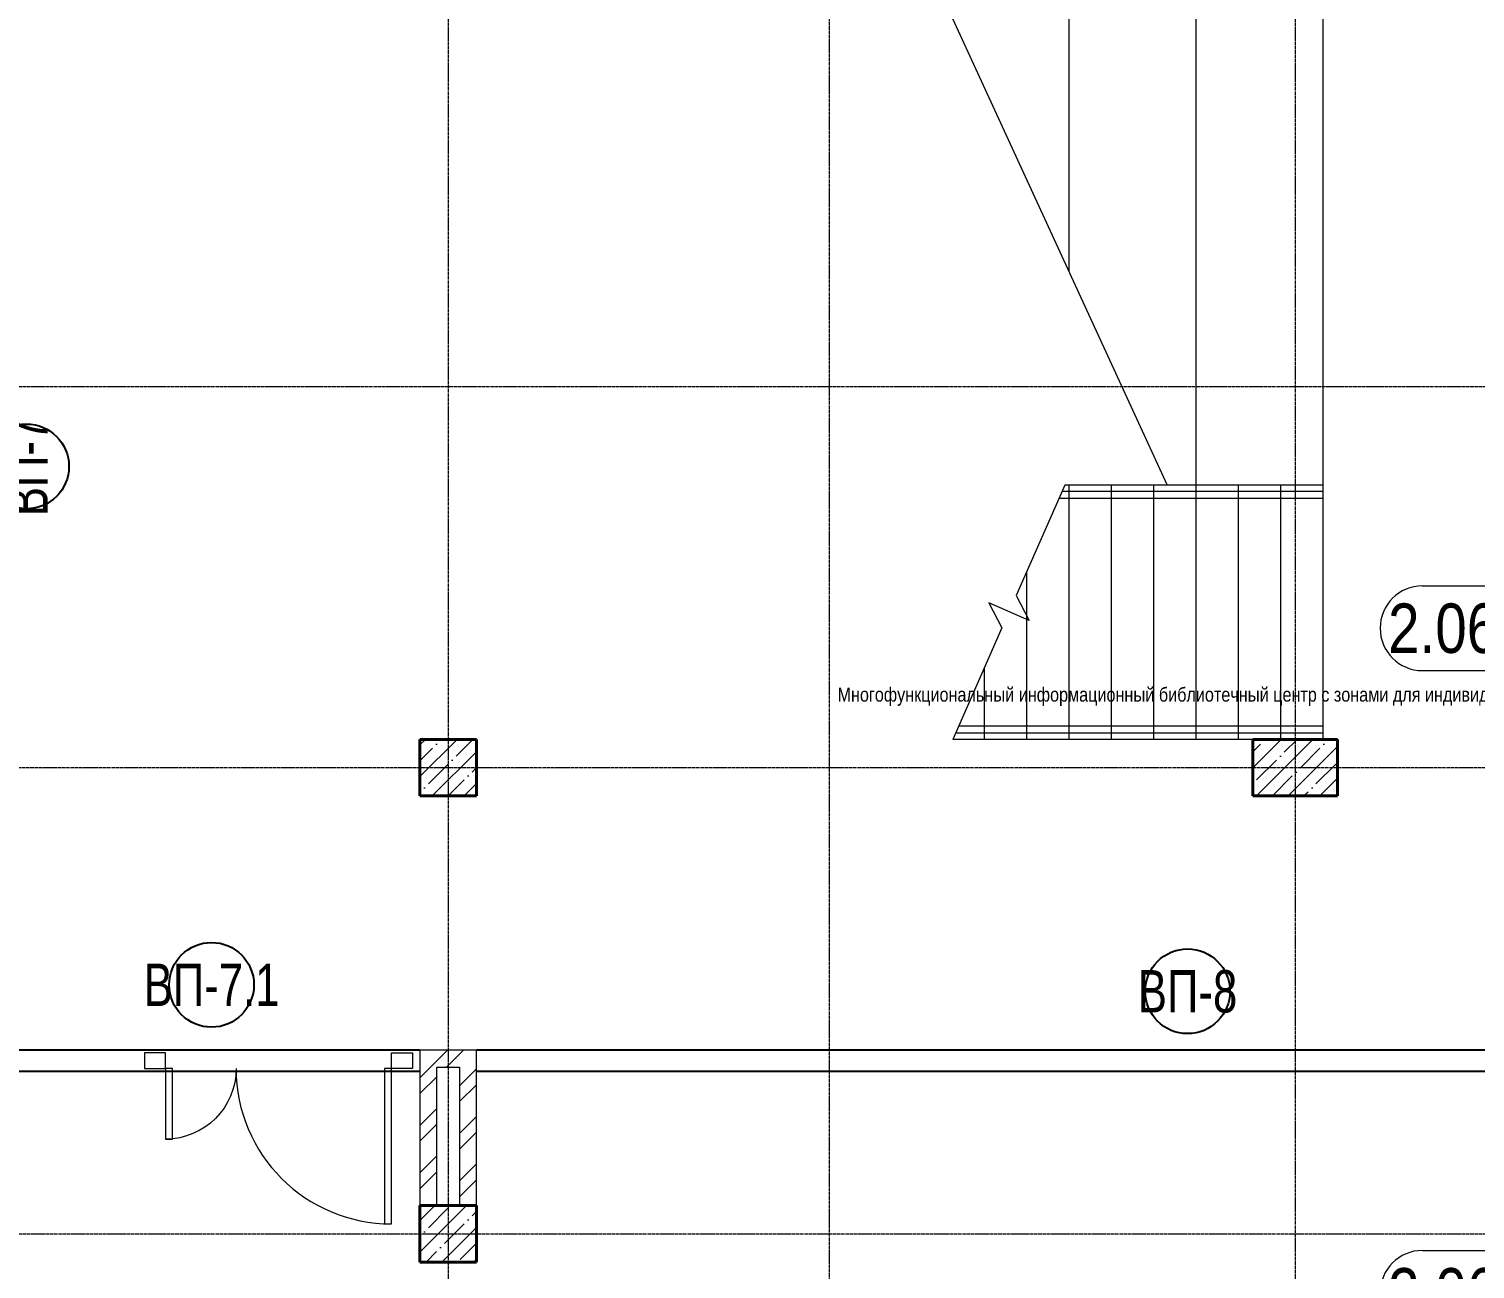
# Model space of a CAD drawing. Header units: millimetres. Extents: x -65509 to 912790, y 446 to 713294.
# Drawn here: x 215725 to 225968, y 205925 to 214706 of the extents above; entities that cross this region are included whole.
import ezdxf
from ezdxf.enums import TextEntityAlignment as Align

# ---------------------------------------------------------------- set-up
doc = ezdxf.new("R2010")
doc.units = ezdxf.units.MM
doc.linetypes.add('CENTER2', pattern=[28.575, 19.05, -3.175, 3.175, -3.175])
doc.linetypes.add('HIDDEN2', pattern=[4.7625, 3.175, -1.5875])
doc.layers.get('Defpoints').update_dxf_attribs({"color": 250})
for name, color, linetype, lineweight in [('АР_Area', 250, 'Continuous', 5), ('АР_Витраж марка', 250, 'Continuous', 9), ('АР_Двери_витраж', 250, 'Continuous', 9), ('АР_Колонны', 250, 'Continuous', 30), ('АР_Стены ЖБ', 250, 'Continuous', 35), ('АР_Стены кирпич', 250, 'Continuous', 20), ('АР_Ф_ЛК', 250, 'Continuous', 5), ('АР_Штриховка', 250, 'Continuous', 0), ('РД_Оси_100', 250, 'Continuous', 0)]:
    doc.layers.add(name, color=color, linetype=linetype, lineweight=lineweight)
doc.layers.add('ЛК_Открытая', color=250, linetype='Continuous')
doc.layers.add('РД_Витраж_перегородка', color=250, linetype='Continuous')
doc.styles.add('Arial_09', font='ARIALN.TTF', dxfattribs={"width": 0.9})
doc.styles.add('style1', font='ARIALN.TTF')
pattern_1 = [(45, (142195.16, 127275.07), (-112.2532, 112.2532), []), (45, (142307.41, 127275.07), (-112.2532, 112.2532), [198.4375, -39.6875, 0, -39.6875])]
pattern_2 = [(45, (142195.16, 127275.07), (-168.3798, 168.3798), []), (45, (142307.4, 127275.07), (-168.3798, 168.3798), [])]

# ---------------------------------------------------------------- blocks, each defined once
blk = doc.blocks.new('СОШ_2200_АР_ОСИ_М100_28.05.24')
at = {"layer": 'РД_Оси_100', "linetype": 'CENTER2'}
for p, q in [((79200, -6155), (79200, 139938.679)), ((-5954.958, 84900), (119910, 84900)), ((119910, 82200), (-5954.958, 82200)), ((-5954.958, 78900), (119910, 78900))]:
    blk.add_line(p, q, dxfattribs=at)
for points in [[(76500, 139938.679), (76500, -6155)], [(82500, 139938.679), (82500, -6155)]]:
    blk.add_lwpolyline(points, dxfattribs=at)
blk = doc.blocks.new('ЛК_открытая 1 эт 1800')
at = {"layer": 'АР_Ф_ЛК', "color": 5}
for p, q in [((-900, 0), (-900, 2624)), ((-855, 0), (-855, 2604)), ((-805, 0), (-805, 2582)), ((-900, 2400), (-392, 2400)), ((-900, 2100), (289, 2100)), ((805, 0), (805, 1872)), ((855, 0), (855, 1850)), ((-900, 1800), (900, 1800)), ((900, 0), (900, 1831)), ((-900, 1500), (900, 1500)), ((-900, 1200), (900, 1200)), ((-900, 900), (900, 900)), ((-900, 600), (900, 600)), ((-900, 300), (900, 300)), ((-900, 0), (900, 0))]:
    blk.add_line(p, q, dxfattribs=at)
at = {"layer": 'АР_Ф_ЛК', "lineweight": 0}
blk.add_lwpolyline([(900, 1831), (119, 2175), (-58, 2082), (68, 2368), (-110, 2276), (-900, 2624)], dxfattribs=at)
at = {"layer": 'АР_Ф_ЛК'}
blk.add_lwpolyline([(0, 2071, 0, 150, 0), (0, 1604, 0, 0, 0), (0, 0, 0, 0, 0)], format="xyseb", dxfattribs=at)
blk = doc.blocks.new('MOK-МаркаПом_овал_ареал_5ц')
for p, q in [((-4.25, 3), (4.25, 3)), ((-4.25, -3), (4.25, -3))]:
    blk.add_line(p, q)
for centre, radius, start, end in [((-4.25, 0), 3, 90, 270), ((4.25, 0), 3, 270, 90), ((-3.75, 0), 3.5, 0, 0.001)]:
    blk.add_arc(centre, radius, start, end)
at = {"color": 0, "style": 'style1'}
blk.add_attdef('АР-ПОМЕЩЕНИЕ:НОМЕР', text='', height=3.5, dxfattribs=at).set_placement((0, 0), align=Align.MIDDLE)
at = {"layer": 'Defpoints', "color": 2, "style": 'style1'}
blk.add_attdef('АР-ПОМЕЩЕНИЕ:НАИМЕНОВАНИЕ', text='', height=1, dxfattribs=at).set_placement((-0.09, -4.81), align=Align.MIDDLE)
blk = doc.blocks.new('МаркаВитража1')
at = {"layer": 'Defpoints'}
blk.add_circle((0, 0), 3, dxfattribs=at)
at = {"color": 0, "linetype": 'ByBlock', "lineweight": -2, "style": 'Arial_09', "width": 0.9}
blk.add_attdef('АР-ОКНО:НАИМЕНОВАНИЕ', text='', height=3, dxfattribs=at).set_placement((0, 0), align=Align.MIDDLE)

msp = doc.modelspace()

# ---------------------------------------------------------------- hatches: boundary and pattern name
at = {"layer": 'АР_Штриховка', "linetype": 'Continuous', "lineweight": 5}
h = msp.add_hatch(dxfattribs=at)
h.set_pattern_fill('ANSI35', color=256, scale=25, style=0)
h.set_pattern_definition(pattern_1)
h.paths.add_polyline_path([(218495.157, 209275.073), (218895.157, 209275.073), (218895.157, 209675.073), (218495.157, 209675.073)], flags=0)
h = msp.add_hatch(dxfattribs=at)
h.set_pattern_fill('ANSI35', color=256, scale=25, style=0)
h.set_pattern_definition(pattern_1)
h.paths.add_polyline_path([(224395.157, 209275.073), (224995.157, 209275.073), (224995.157, 209675.073), (224395.157, 209675.073)], flags=0)
at = {"layer": 'АР_Штриховка', "linetype": 'Continuous', "lineweight": 0}
h = msp.add_hatch(dxfattribs=at)
h.set_pattern_fill('ANSI32', color=256, scale=25, style=0)
h.set_pattern_definition(pattern_2)
h.paths.add_polyline_path([(218495.157, 206375.073), (218615.157, 206375.073), (218615.157, 207355.073), (218495.157, 207475.073)], flags=0)
h = msp.add_hatch(dxfattribs=at)
h.set_pattern_fill('ANSI32', color=256, scale=25, style=0)
h.set_pattern_definition([(45, (142195.16, 127275.07), (-168.3798, 168.3798), []), (45, (142307.4, 127275.07), (-168.3798, 168.3798), [])])
h.paths.add_polyline_path([(218775.157, 207355.073), (218895.157, 207475.073), (218495.157, 207475.073), (218615.157, 207355.073)], flags=0)
h = msp.add_hatch(dxfattribs=at)
h.set_pattern_fill('ANSI32', color=256, scale=25, style=0)
h.set_pattern_definition(pattern_2)
h.paths.add_polyline_path([(218775.157, 206375.073), (218895.157, 206375.073), (218895.157, 207475.073), (218775.157, 207355.073)], flags=0)
at = {"layer": 'АР_Штриховка', "linetype": 'Continuous', "lineweight": 5}
h = msp.add_hatch(dxfattribs=at)
h.set_pattern_fill('ANSI35', color=256, scale=25, style=0)
h.set_pattern_definition(pattern_1)
h.paths.add_polyline_path([(218495.157, 205975.073), (218895.157, 205975.073), (218895.157, 206375.073), (218495.157, 206375.073)], flags=0)

# ---------------------------------------------------------------- linework, layer by layer
at = {"layer": 'АР_Двери_витраж', "linetype": 'Continuous', "lineweight": 9}
for points in [[(216692.657, 207455.073), (216542.657, 207455.073), (216542.657, 207345.073), (216692.657, 207345.073)], [(218292.657, 207455.073), (218442.657, 207455.073), (218442.657, 207345.073), (218292.657, 207345.073)], [(216692.657, 206845.073), (216742.657, 206845.073), (216742.657, 207345.073), (216692.657, 207345.073)], [(218292.657, 207345.073), (218242.657, 207345.073), (218242.657, 206245.073), (218292.657, 206245.073)]]:
    msp.add_lwpolyline(points, close=True, dxfattribs=at)
at = {"layer": 'АР_Двери_витраж', "linetype": 'Continuous', "lineweight": 9, "extrusion": (0, 0, -1)}
msp.add_arc((-216692.657, 207345.073), 500, 180, 270, dxfattribs=at)
at = {"layer": 'АР_Двери_витраж', "linetype": 'Continuous', "lineweight": 9}
msp.add_arc((218292.657, 207345.073), 1100, 180, 270, dxfattribs=at)
at = {"layer": 'АР_Колонны', "linetype": 'HIDDEN2', "lineweight": 25}
for p, q in [((218495.157, 209675.073), (218895.157, 209675.073)), ((218495.157, 209275.073), (218495.157, 209675.073)), ((218895.157, 209675.073), (218895.157, 209275.073)), ((224395.157, 209675.073), (224995.157, 209675.073)), ((224395.157, 209275.073), (224395.157, 209675.073)), ((224995.157, 209675.073), (224995.157, 209275.073)), ((218895.157, 209275.073), (218495.157, 209275.073)), ((224995.157, 209275.073), (224395.157, 209275.073)), ((218495.157, 206375.073), (218895.157, 206375.073)), ((218495.157, 205975.073), (218495.157, 206375.073)), ((218895.157, 206375.073), (218895.157, 205975.073)), ((218895.157, 205975.073), (218495.157, 205975.073))]:
    msp.add_line(p, q, dxfattribs=at)
at = {"layer": 'АР_Колонны', "linetype": 'Continuous', "lineweight": 35}
for p, q in [((218495.157, 209675.073), (218895.157, 209675.073)), ((218495.157, 209275.073), (218495.157, 209675.073)), ((218895.157, 209275.073), (218895.157, 209675.073)), ((224395.157, 209675.073), (224995.157, 209675.073)), ((224395.157, 209275.073), (224395.157, 209675.073)), ((224995.157, 209275.073), (224995.157, 209675.073)), ((218495.157, 209275.073), (218895.157, 209275.073)), ((224395.157, 209275.073), (224995.157, 209275.073)), ((218495.157, 206375.073), (218895.157, 206375.073)), ((218495.157, 205975.073), (218495.157, 206375.073)), ((218895.157, 205975.073), (218895.157, 206375.073)), ((218495.157, 205975.073), (218895.157, 205975.073))]:
    msp.add_line(p, q, dxfattribs=at)
at = {"layer": 'АР_Стены ЖБ', "linetype": 'Continuous', "lineweight": 40}
for p, q in [((218895.157, 209675.073), (218495.157, 209675.073)), ((218495.157, 209675.073), (218495.157, 209275.073)), ((218895.157, 209275.073), (218895.157, 209675.073)), ((224995.157, 209675.073), (224395.157, 209675.073)), ((224395.157, 209675.073), (224395.157, 209275.073)), ((224995.157, 209275.073), (224995.157, 209675.073)), ((218495.157, 209275.073), (218895.157, 209275.073)), ((224395.157, 209275.073), (224995.157, 209275.073)), ((218895.157, 206375.073), (218495.157, 206375.073)), ((218495.157, 206375.073), (218495.157, 205975.073)), ((218895.157, 205975.073), (218895.157, 206375.073)), ((218495.157, 205975.073), (218895.157, 205975.073))]:
    msp.add_line(p, q, dxfattribs=at)
at = {"layer": 'АР_Стены кирпич', "linetype": 'Continuous', "lineweight": 20}
for p, q in [((218495.157, 207475.073), (218495.157, 206375.073)), ((218895.157, 207475.073), (218495.157, 207475.073)), ((218895.157, 206375.073), (218895.157, 207475.073)), ((218615.157, 206375.073), (218615.157, 207355.073)), ((218615.157, 207355.073), (218775.157, 207355.073)), ((218775.157, 207355.073), (218775.157, 206375.073)), ((218495.157, 206375.073), (218615.157, 206375.073)), ((218775.157, 206375.073), (218895.157, 206375.073))]:
    msp.add_line(p, q, dxfattribs=at)
at = {"layer": 'ЛК_Открытая', "lineweight": 0}
for p, q in [((221856.942, 215675.073), (223787.132, 211475.073)), ((223092.657, 212986.215), (223092.657, 215675.073)), ((223992.657, 211475.073), (223992.657, 215675.073)), ((224892.657, 211475.073), (224892.657, 215675.073))]:
    msp.add_line(p, q, dxfattribs=at)
at = {"layer": 'РД_Витраж_перегородка', "linetype": 'Continuous', "lineweight": -3}
for p, q in [((218495.157, 207475.073), (215195.157, 207475.073)), ((230745.157, 207475.073), (218895.157, 207475.073)), ((218495.157, 207325.073), (215195.157, 207325.073)), ((230745.157, 207325.073), (218895.157, 207325.073))]:
    msp.add_line(p, q, dxfattribs=at)

# ---------------------------------------------------------------- block references
at = {"layer": 'АР_Area', "linetype": 'Continuous', "lineweight": 5, "xscale": 100, "yscale": 100, "zscale": 100}
for p, values in [((226021.014, 210462.806), {'АР-ПОМЕЩЕНИЕ:НОМЕР': '2.067.2', 'АР-ПОМЕЩЕНИЕ:НАИМЕНОВАНИЕ': 'Многофункциональный информационный библиотечный центр с зонами для индивидуальных и групповых занятий, медиатеки, хранения (закрытый фонд) и выдачи книг'}), ((226021.014, 205756.847), {'АР-ПОМЕЩЕНИЕ:НОМЕР': '2.067.1', 'АР-ПОМЕЩЕНИЕ:НАИМЕНОВАНИЕ': 'Многофункциональный информационный библиотечный центр с зонами для индивидуальных и групповых занятий, медиатеки, хранения (закрытый фонд) и выдачи книг'})]:
    msp.add_blockref('MOK-МаркаПом_овал_ареал_5ц', p, dxfattribs=at).add_auto_attribs(values)
at = {"layer": 'АР_Витраж марка', "linetype": 'Continuous', "lineweight": 9, "xscale": 100, "yscale": 100, "zscale": 100, "rotation": 90}
msp.add_blockref('МаркаВитража1', (215708.509, 211608.191), dxfattribs=at).add_auto_attribs({'АР-ОКНО:НАИМЕНОВАНИЕ': 'ВП-7'})
at = {"layer": 'АР_Витраж марка', "linetype": 'Continuous', "lineweight": 9, "xscale": 100, "yscale": 100, "zscale": 100}
for p, values in [((217018.678, 207937.666), {'АР-ОКНО:НАИМЕНОВАНИЕ': 'ВП-7.1'}), ((223932.074, 207891.883), {'АР-ОКНО:НАИМЕНОВАНИЕ': 'ВП-8'})]:
    msp.add_blockref('МаркаВитража1', p, dxfattribs=at).add_auto_attribs(values)
at = {"layer": 'ЛК_Открытая', "rotation": 89.99999999999999}
msp.add_blockref('ЛК_открытая 1 эт 1800', (224892.657, 210575.073), dxfattribs=at)
at = {"layer": 'РД_Оси_100'}
msp.add_blockref('СОШ_2200_АР_ОСИ_М100_28.05.24', (142195.157, 127275.073), dxfattribs=at)

doc.saveas('drawing.dxf')
